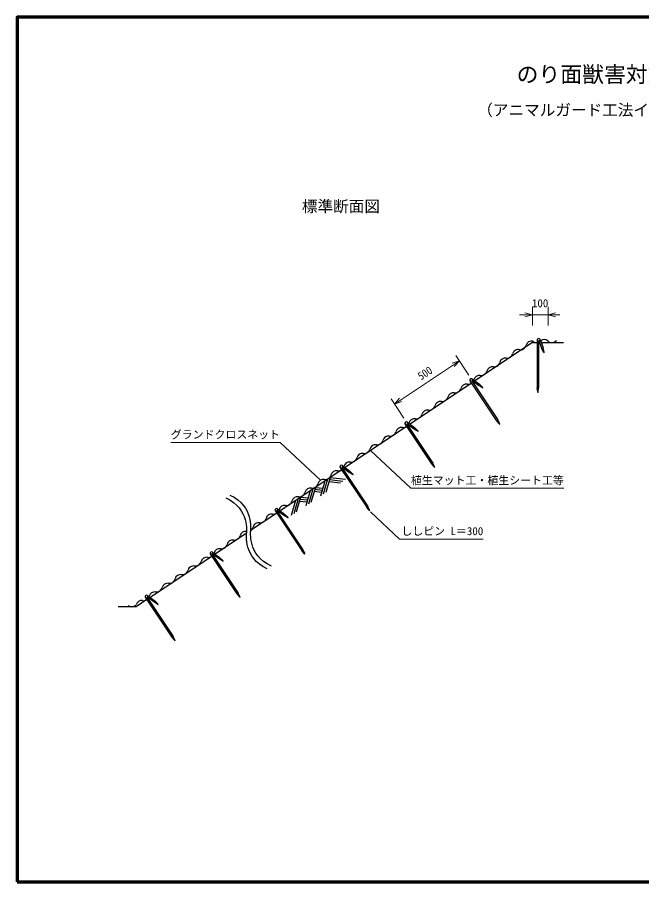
# Model space of a CAD drawing. Units: millimetres, scale not verified. Extents: x 200 to 8200, y 200 to 5825.
# Drawn here: x 200 to 4200, y 200 to 5740 of the extents above; entities that cross this region are included whole.
import ezdxf
from ezdxf.enums import TextEntityAlignment as Align

# ---------------------------------------------------------------- set-up
doc = ezdxf.new("R2010")
doc.units = ezdxf.units.MM
doc.header["$LTSCALE"] = 20
for name, color, linetype, lineweight in [('C-STR', 7, 'Continuous', 25), ('C-STR-DIM', 1, 'Continuous', 13), ('C-STR-HTXT', 1, 'Continuous', 13), ('C-TTL', 2, 'Continuous', 70)]:
    doc.layers.add(name, color=color, linetype=linetype, lineweight=lineweight)
doc.layers.add('C-TTL-TXT', color=7, linetype='Continuous')
doc.styles.add('ＭＳ ゴシック', font='')
doc.styles.get('ＭＳ ゴシック').set_extended_font_data('MS Gothic')

msp = doc.modelspace()

# ---------------------------------------------------------------- linework, layer by layer
at = {"layer": 'C-STR'}
for p, q in [((3530.89, 3674.38), (3530.89, 3365.92)), ((3531.97, 3676.46), (3531.75, 3676.27)), ((3539.89, 3665.92), (3539.89, 3365.92)), ((3559.6, 3618.36), (3542.28, 3667.88)), ((3550.02, 3674.86), (3568.67, 3621.54)), ((3499.89, 3654.7), (3131.9, 3409.28)), ((3499.89, 3654.7), (3530.89, 3654.7)), ((3539.89, 3654.7), (3546.89, 3654.7)), ((3557.07, 3654.7), (3699.38, 3654.7)), ((3571.81, 3593.44), (3559.6, 3618.36)), ((3574.65, 3594.44), (3568.67, 3621.54)), ((3571.81, 3593.44), (3574.88, 3589.22)), ((3574.88, 3589.22), (3574.65, 3594.44)), ((3110.12, 3394.75), (2715.93, 3131.86)), ((3098.94, 3413.45), (3098.86, 3413.17)), ((3099.2, 3411.13), (3270.35, 3154.5)), ((3111.38, 3409.08), (3277.83, 3159.5)), ((3154.16, 3380.45), (3112.28, 3412.04)), ((3114.85, 3422.14), (3159.95, 3388.13)), ((3123.43, 3403.63), (3117.61, 3399.75)), ((3178.15, 3366.5), (3154.16, 3380.45)), ((3179.96, 3368.89), (3159.95, 3388.13)), ((3178.15, 3366.5), (3183.05, 3364.69)), ((3183.05, 3364.69), (3179.96, 3368.89)), ((3533.89, 3340.92), (3530.89, 3365.92)), ((3533.89, 3340.92), (3530.89, 3365.92)), ((3533.89, 3340.92), (3535.39, 3335.92)), ((3533.89, 3340.92), (3535.39, 3335.92)), ((3535.39, 3335.92), (3536.89, 3340.92)), ((3535.39, 3335.92), (3536.89, 3340.92)), ((3536.89, 3340.92), (3539.89, 3365.92)), ((3536.89, 3340.92), (3539.89, 3365.92)), ((3289.21, 3137.03), (3277.83, 3159.5)), ((3289.21, 3137.03), (3277.83, 3159.5)), ((2694.14, 3117.33), (2299.95, 2854.43)), ((2682.96, 3136.03), (2682.89, 3135.75)), ((2683.22, 3133.71), (2854.37, 2877.08)), ((2695.4, 3131.66), (2861.86, 2882.08)), ((2738.18, 3103.03), (2696.3, 3134.62)), ((2698.87, 3144.72), (2743.97, 3110.7)), ((2707.45, 3126.21), (2701.63, 3122.32)), ((2762.17, 3089.08), (2738.18, 3103.03)), ((2763.98, 3091.47), (2743.97, 3110.7)), ((3286.71, 3135.37), (3270.35, 3154.5)), ((3286.71, 3135.37), (3270.35, 3154.5)), ((3286.71, 3135.37), (3290.74, 3132.04)), ((3286.71, 3135.37), (3290.74, 3132.04)), ((3290.74, 3132.04), (3289.21, 3137.03)), ((3290.74, 3132.04), (3289.21, 3137.03)), ((2762.17, 3089.08), (2767.07, 3087.26)), ((2767.07, 3087.26), (2763.98, 3091.47)), ((2873.23, 2859.61), (2861.86, 2882.08)), ((2873.23, 2859.61), (2861.86, 2882.08)), ((2278.17, 2839.91), (1883.97, 2577.01)), ((2266.99, 2858.61), (2266.91, 2858.33)), ((2267.24, 2856.29), (2438.39, 2599.66)), ((2279.43, 2854.24), (2445.88, 2604.65)), ((2322.21, 2825.61), (2280.32, 2857.2)), ((2282.89, 2867.3), (2328, 2833.28)), ((2291.48, 2848.78), (2285.65, 2844.9)), ((2346.2, 2811.65), (2322.21, 2825.61)), ((2348, 2814.05), (2328, 2833.28)), ((2870.74, 2857.95), (2854.37, 2877.08)), ((2870.74, 2857.95), (2854.37, 2877.08)), ((2870.74, 2857.95), (2874.76, 2854.62)), ((2870.74, 2857.95), (2874.76, 2854.62)), ((2874.76, 2854.62), (2873.23, 2859.61)), ((2874.76, 2854.62), (2873.23, 2859.61)), ((2186.92, 2779.05), (2158.85, 2683.07)), ((2203.56, 2790.15), (2175.49, 2694.17)), ((2199.9, 2777.62), (2286.32, 2768.08)), ((2203.56, 2790.15), (2302.96, 2779.18)), ((2346.2, 2811.65), (2351.09, 2809.84)), ((2351.09, 2809.84), (2348, 2814.05)), ((2092.74, 2716.24), (2064.67, 2620.26)), ((2109.38, 2727.34), (2081.31, 2631.36)), ((2105.71, 2714.81), (2153.21, 2709.56)), ((2109.38, 2727.34), (2156.87, 2722.09)), ((2170.28, 2767.96), (2142.22, 2671.98)), ((2196.23, 2765.09), (2269.68, 2756.98)), ((2015.19, 2664.52), (1987.12, 2568.54)), ((2015.19, 2664.52), (2062.69, 2659.28)), ((2076.1, 2705.14), (2048.03, 2609.16)), ((2102.05, 2702.28), (2149.54, 2697.04)), ((1981.91, 2642.33), (1953.85, 2546.35)), ((1998.55, 2653.43), (1970.49, 2557.45)), ((2007.86, 2639.47), (2055.36, 2634.22)), ((2011.53, 2651.99), (2059.02, 2646.75)), ((2457.26, 2582.19), (2445.88, 2604.65)), ((2457.26, 2582.19), (2445.88, 2604.65)), ((1862.19, 2562.48), (1694.66, 2450.76)), ((1851.01, 2581.19), (1850.93, 2580.91)), ((1851.27, 2578.86), (2022.42, 2322.24)), ((1863.45, 2576.82), (2029.9, 2327.23)), ((1906.23, 2548.18), (1864.35, 2579.77)), ((1866.92, 2589.88), (1912.02, 2555.86)), ((1875.5, 2571.36), (1869.68, 2567.48)), ((1932.03, 2536.63), (1912.02, 2555.86)), ((2454.76, 2580.53), (2438.39, 2599.66)), ((2454.76, 2580.53), (2438.39, 2599.66)), ((2454.76, 2580.53), (2458.78, 2577.2)), ((2454.76, 2580.53), (2458.78, 2577.2)), ((2458.78, 2577.2), (2457.26, 2582.19)), ((2458.78, 2577.2), (2457.26, 2582.19)), ((1930.22, 2534.23), (1906.23, 2548.18)), ((1930.22, 2534.23), (1935.12, 2532.42)), ((1935.12, 2532.42), (1932.03, 2536.63)), ((1668.07, 2433.02), (1468, 2299.59)), ((2041.28, 2304.77), (2029.9, 2327.23)), ((2041.28, 2304.77), (2029.9, 2327.23)), ((1446.21, 2285.06), (1037.72, 2012.63)), ((1435.03, 2303.77), (1434.96, 2303.48)), ((1435.29, 2301.44), (1606.44, 2044.82)), ((1447.47, 2299.39), (1613.93, 2049.81)), ((1490.25, 2270.76), (1448.37, 2302.35)), ((1450.94, 2312.45), (1496.04, 2278.44)), ((1459.52, 2293.94), (1453.7, 2290.06)), ((1516.05, 2259.21), (1496.04, 2278.44)), ((2038.78, 2303.1), (2022.42, 2322.24)), ((2038.78, 2303.1), (2022.42, 2322.24)), ((2038.78, 2303.1), (2042.8, 2299.78)), ((2038.78, 2303.1), (2042.8, 2299.78)), ((2042.8, 2299.78), (2041.28, 2304.77)), ((2042.8, 2299.78), (2041.28, 2304.77)), ((1514.24, 2256.81), (1490.25, 2270.76)), ((1514.24, 2256.81), (1519.14, 2255)), ((1519.14, 2255), (1516.05, 2259.21)), ((1625.3, 2027.35), (1613.93, 2049.81)), ((1625.3, 2027.35), (1613.93, 2049.81)), ((1030.24, 2007.64), (962.19, 1962.26)), ((1019.06, 2026.34), (1018.98, 2026.06)), ((1019.31, 2024.02), (1190.46, 1767.39)), ((1031.5, 2021.97), (1197.95, 1772.39)), ((1074.28, 1993.34), (1032.39, 2024.93)), ((1034.96, 2035.03), (1080.06, 2001.02)), ((1100.07, 1981.78), (1080.06, 2001.02)), ((1622.81, 2025.68), (1606.44, 2044.82)), ((1622.81, 2025.68), (1606.44, 2044.82)), ((1622.81, 2025.68), (1626.83, 2022.35)), ((1622.81, 2025.68), (1626.83, 2022.35)), ((1626.83, 2022.35), (1625.3, 2027.35)), ((1626.83, 2022.35), (1625.3, 2027.35)), ((962.19, 1962.26), (846.97, 1962.26)), ((1098.27, 1979.39), (1074.28, 1993.34)), ((1098.27, 1979.39), (1103.16, 1977.57)), ((1103.16, 1977.57), (1100.07, 1981.78)), ((1206.83, 1748.26), (1190.46, 1767.39)), ((1206.83, 1748.26), (1190.46, 1767.39)), ((1209.32, 1749.92), (1197.95, 1772.39)), ((1209.32, 1749.92), (1197.95, 1772.39)), ((1206.83, 1748.26), (1210.85, 1744.93)), ((1206.83, 1748.26), (1210.85, 1744.93)), ((1210.85, 1744.93), (1209.32, 1749.92)), ((1210.85, 1744.93), (1209.32, 1749.92))]:
    msp.add_line(p, q, dxfattribs=at)
for centre, radius, start, end in [((3494.16, 3628.03), 36.55, 76.2084, 164.04771), ((3525.78, 3688.45), 33.85, 227.41678, 278.69393), ((3540.55, 3670.75), 10.32, 23.49835, 159.36564), ((3541.89, 3665.92), 2, 78.88056, 180), ((3525.78, 3688.45), 33.85, 294.64796, 304.32427), ((3574.89, 3638.45), 36.25, 46.39718, 127.69697), ((3624.89, 3690.95), 36.25, 226.39718, 323.03566), ((3407.97, 3574.07), 36.55, 72.99482, 164.04771), ((3423.69, 3644.58), 35.92, 261.93842, 349.56386), ((3326.23, 3519.34), 36.25, 80.09718, 167.30282), ((3337.5, 3590.62), 35.92, 261.93842, 349.56386), ((3243.04, 3463.86), 36.25, 80.09718, 167.30282), ((3255.5, 3535.28), 36.25, 260.09718, 347.30282), ((3159.84, 3408.38), 36.25, 80.09718, 167.30282), ((3172.31, 3479.8), 36.25, 260.09718, 347.30282), ((3076.64, 3352.89), 36.25, 80.09718, 167.30282), ((3089.11, 3424.31), 36.25, 260.09718, 305.40269), ((3109.25, 3413.47), 10.32, 57.19835, 193.06564), ((3113.04, 3410.19), 2, 112.58056, 213.7), ((3089.11, 3424.31), 36.25, 319.84022, 329.55165), ((3089.11, 3424.31), 36.25, 345.29149, 347.30282), ((2993.45, 3297.41), 36.25, 80.09718, 167.30282), ((3005.92, 3368.83), 36.25, 260.09718, 347.30282), ((2910.25, 3241.92), 36.25, 80.09718, 167.30282), ((2922.72, 3313.34), 36.25, 260.09718, 347.30282), ((2827.06, 3186.44), 36.25, 80.09718, 167.30282), ((2839.53, 3257.86), 36.25, 260.09718, 347.30282), ((2743.86, 3130.95), 36.25, 80.09718, 167.30282), ((2756.33, 3202.37), 36.25, 260.09718, 347.30282), ((2660.67, 3075.47), 36.25, 80.09718, 167.30282), ((2673.14, 3146.89), 36.25, 260.09718, 305.40269), ((2693.28, 3136.04), 10.32, 57.19835, 193.06564), ((2697.07, 3132.77), 2, 112.58056, 213.7), ((2673.14, 3146.89), 36.25, 319.84022, 329.55165), ((2673.14, 3146.89), 36.25, 345.29149, 347.30282), ((2577.47, 3019.98), 36.25, 80.09718, 167.30282), ((2589.94, 3091.4), 36.25, 260.09718, 347.30282), ((2494.28, 2964.5), 36.25, 80.09718, 167.30282), ((2506.74, 3035.92), 36.25, 260.09718, 347.30282), ((2411.08, 2909.02), 36.25, 80.09718, 167.30282), ((2423.55, 2980.44), 36.25, 260.09718, 347.30282), ((2327.89, 2853.53), 36.25, 80.09718, 167.30282), ((2340.35, 2924.95), 36.25, 260.09718, 347.30282), ((2244.69, 2798.05), 36.25, 80.09718, 167.30282), ((2257.16, 2869.47), 36.25, 260.09718, 305.40269), ((2277.3, 2858.62), 10.32, 57.19835, 193.06564), ((2281.09, 2855.35), 2, 112.58056, 213.7), ((2257.16, 2869.47), 36.25, 319.84022, 329.55165), ((2257.16, 2869.47), 36.25, 345.29149, 347.30282), ((2161.49, 2742.56), 36.25, 80.09718, 167.30282), ((2173.96, 2813.98), 36.25, 260.09718, 347.30282), ((2078.3, 2687.08), 36.25, 80.09718, 167.30282), ((2090.77, 2758.5), 36.25, 260.09718, 347.30282), ((1995.1, 2631.59), 36.25, 80.09718, 167.30282), ((2007.57, 2703.01), 36.25, 260.09718, 347.30282), ((1911.91, 2576.11), 36.25, 80.09718, 167.30282), ((1924.38, 2647.53), 36.25, 260.09718, 347.30282), ((1828.71, 2520.62), 36.25, 80.09718, 167.30282), ((1841.18, 2592.04), 36.25, 260.09718, 305.40269), ((1861.32, 2581.2), 10.32, 57.19835, 193.06564), ((1865.11, 2577.93), 2, 112.58056, 213.7), ((1841.18, 2592.04), 36.25, 319.84022, 329.55165), ((1841.18, 2592.04), 36.25, 345.2915, 347.30282), ((1745.52, 2465.14), 36.25, 80.09718, 167.30282), ((1757.99, 2536.56), 36.25, 260.09718, 347.30282), ((1662.32, 2409.66), 36.25, 80.09718, 167.30282), ((1674.79, 2481.08), 36.25, 303.23863, 347.30282), ((1579.13, 2354.17), 36.25, 80.09718, 167.30282), ((1591.6, 2425.59), 36.25, 260.09718, 347.30282), ((1495.93, 2298.69), 36.25, 80.09718, 167.30282), ((1508.4, 2370.11), 36.25, 260.09718, 347.30282), ((1412.74, 2243.2), 36.25, 80.09718, 167.30282), ((1425.2, 2314.62), 36.25, 260.09718, 305.4027), ((1445.35, 2303.78), 10.32, 57.19835, 193.06564), ((1449.14, 2300.5), 2, 112.58056, 213.7), ((1425.2, 2314.62), 36.25, 319.84023, 329.55166), ((1425.2, 2314.62), 36.25, 345.2915, 347.30282), ((1329.54, 2187.72), 36.25, 80.09718, 167.30282), ((1342.01, 2259.14), 36.25, 260.09718, 347.30282), ((1246.35, 2132.23), 36.25, 80.09718, 167.30282), ((1258.81, 2203.65), 36.25, 260.09718, 347.30282), ((1163.15, 2076.75), 36.25, 80.09718, 167.30282), ((1175.62, 2148.17), 36.25, 260.09718, 347.30282), ((1079.95, 2021.26), 36.25, 80.09718, 167.30282), ((1092.42, 2092.68), 36.25, 260.09718, 347.30282), ((996.76, 1965.78), 36.25, 80.09718, 167.30282), ((1009.23, 2037.2), 36.25, 260.09718, 305.4027), ((1029.37, 2026.35), 10.32, 57.19835, 193.06564), ((1033.16, 2023.08), 2, 112.58056, 213.7), ((1009.23, 2037.2), 36.25, 319.84023, 329.55166), ((1009.23, 2037.2), 36.25, 345.2915, 347.30282), ((933, 1998.46), 36.25, 228.98699, 316.19263)]:
    msp.add_arc(centre, radius, start, end, dxfattribs=at)
for points in [[(1535.17, 2660.99), (1690.83, 2588.42), (1665.22, 2437.92), (1668.07, 2433.02)], [(1561.89, 2678.3), (1717.55, 2605.73), (1691.94, 2455.23), (1694.79, 2450.33)], [(1827.69, 2222.37), (1672.03, 2294.93), (1697.64, 2445.44), (1694.79, 2450.33)], [(1800.98, 2205.06), (1645.31, 2277.62), (1670.93, 2428.13), (1668.07, 2433.02)]]:
    msp.add_open_spline(points, degree=3, dxfattribs=at)
at = {"layer": 'C-STR-DIM'}
for p, q in [((3499.89, 3764.7), (3499.89, 3883.28)), ((3599.89, 3764.7), (3599.89, 3883.28)), ((3674.61, 3832.23), (3417.42, 3832.23)), ((3499.89, 3832.23), (3451.6, 3845.17)), ((3499.89, 3832.23), (3451.6, 3819.29)), ((3599.89, 3832.23), (3648.19, 3845.17)), ((3599.89, 3832.23), (3648.19, 3819.29)), ((3093.19, 3447.4), (3009.97, 3572.19)), ((2616.18, 3261.49), (3032.16, 3538.91)), ((3032.16, 3538.91), (2984.8, 3522.88)), ((3032.16, 3538.91), (2999.16, 3501.35)), ((2677.22, 3169.98), (2593.99, 3294.77)), ((2616.18, 3261.49), (2649.18, 3299.05)), ((2616.18, 3261.49), (2663.55, 3277.52))]:
    msp.add_line(p, q, dxfattribs=at)
at = {"layer": 'C-STR-HTXT'}
for p, q in [((1183.1, 3014.69), (1883.1, 3014.69)), ((1883.1, 3014.69), (2141.89, 2773.05)), ((2462.63, 2962.93), (2721.42, 2721.29)), ((2721.42, 2721.29), (3701.42, 2721.29)), ((2463.69, 2571.53), (2648.07, 2395.74)), ((2648.07, 2395.74), (3185.37, 2395.74))]:
    msp.add_line(p, q, dxfattribs=at)
at = {"layer": 'C-TTL'}
msp.add_lwpolyline([(200, 200), (8200, 200), (8200, 5740), (200, 5740)], close=True, dxfattribs=at)

# ---------------------------------------------------------------- texts
at = {"layer": 'C-STR-DIM', "color": 7, "style": 'ＭＳ ゴシック'}
msp.add_text('100', height=51.32, dxfattribs=at).set_placement((3496.93, 3866.32), align=Align.BOTTOM_LEFT)
at = {"layer": 'C-STR-DIM', "color": 7, "style": 'ＭＳ ゴシック', "width": 0.9}
msp.add_text('500', height=51.32, rotation=33.7, dxfattribs=at).set_placement((2795.03, 3399.29), align=Align.BOTTOM_LEFT)
at = {"layer": 'C-STR-HTXT', "color": 7, "style": 'ＭＳ ゴシック'}
for s, p in [('グランドクロスネット', (1183.1, 3024.69)), ('植生マット工・植生シート工等', (2721.42, 2731.29)), ('ししピン L＝300', (2660.37, 2405.74))]:
    msp.add_text(s, height=51.32, dxfattribs=at).set_placement(p, align=Align.BOTTOM_LEFT)
at = {"layer": 'C-TTL-TXT', "color": 3, "style": 'ＭＳ ゴシック'}
for s, height, p in [('のり面獣害対策工標準施工図', 102.6, (3398.4, 5292.15)), ('（アニマルガード工法イノシシ対策タイプ 盛土仕様）', 73.31, (3146.63, 5087.15))]:
    msp.add_text(s, height=height, dxfattribs=at).set_placement(p, align=Align.BOTTOM_LEFT)
at = {"layer": 'C-TTL-TXT', "style": 'ＭＳ ゴシック'}
msp.add_text('標準断面図', height=73.31, dxfattribs=at).set_placement((2023.17, 4528.45), align=Align.MIDDLE_LEFT)

doc.saveas('drawing.dxf')
